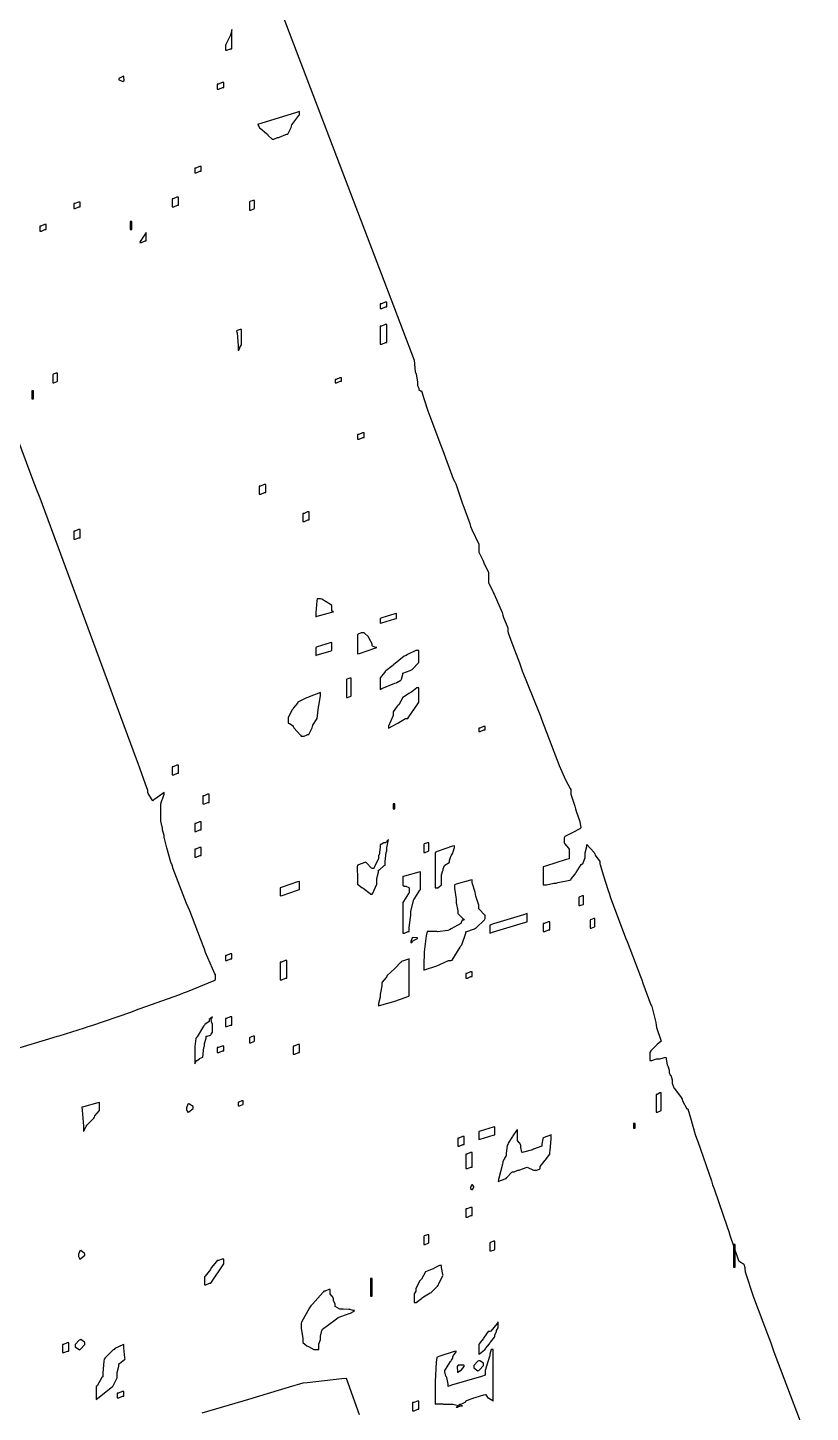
# Model space of a CAD drawing. Extents: x 44 to 313, y 66 to 291.
# Drawn here: x 168.89 to 186, y 223.56 to 253.82 of the extents above; entities that cross this region are included whole.
import ezdxf

# ---------------------------------------------------------------- set-up
doc = ezdxf.new("R2010")
doc.units = 0
doc.header["$MEASUREMENT"] = 0

msp = doc.modelspace()

# ---------------------------------------------------------------- linework, layer by layer
at = {"color": 40}
for points in [[(171.715, 261.304), (176.828, 247.897), (177.341, 246.556), (177.341, 246.556), (177.367, 246.301), (177.377, 246.275), (177.385, 246.248), (177.411, 246.083), (177.411, 246.027), (177.411, 246), (177.447, 245.943), (177.447, 245.922), (177.447, 245.914), (177.483, 245.886), (177.483, 245.886), (177.501, 245.886), (177.556, 245.719), (177.642, 245.447), (177.66, 245.393), (177.686, 245.331), (177.914, 244.713), (177.94, 244.651), (177.967, 244.581), (178.195, 243.964), (178.223, 243.91), (178.249, 243.85), (178.39, 243.435), (178.399, 243.417), (178.408, 243.4), (178.558, 242.985), (178.576, 242.923), (178.602, 242.853), (178.752, 242.535), (178.752, 242.429), (178.752, 242.358), (178.84, 242.182), (178.858, 242.146), (178.875, 242.102), (178.965, 241.924), (178.965, 241.865), (178.965, 241.821), (178.965, 241.722), (178.965, 241.689), (178.973, 241.671), (179.061, 241.504), (179.071, 241.476), (179.087, 241.442), (179.263, 241.037), (179.281, 240.983), (179.298, 240.931), (179.388, 240.706), (179.388, 240.63), (179.396, 240.596), (179.502, 240.322), (179.643, 239.941), (179.67, 239.853), (179.704, 239.765), (180.057, 238.883), (180.093, 238.795), (180.128, 238.706), (180.454, 237.852), (180.482, 237.772), (180.508, 237.694), (180.648, 237.381), (180.753, 237.191), (180.763, 237.173), (180.763, 237.068), (180.851, 236.804), (180.869, 236.75), (180.885, 236.697), (180.961, 236.472), (180.983, 236.335), (180.975, 236.325), (180.965, 236.309), (180.811, 236.234), (180.639, 236.142), (180.622, 236.115), (180.622, 236.088), (180.622, 236.029), (180.622, 236.008), (180.63, 235.992), (180.719, 235.886), (180.728, 235.868), (180.728, 235.815), (180.728, 235.695), (180.728, 235.656), (180.666, 235.639), (180.216, 235.497), (180.163, 235.479), (180.163, 235.383), (180.163, 235.163), (180.163, 235.09), (180.233, 235.09), (180.392, 235.126), (180.446, 235.126), (180.48, 235.136), (180.745, 235.188), (180.763, 235.197), (180.771, 235.215), (180.859, 235.321), (180.869, 235.339), (180.885, 235.356), (180.993, 235.533), (181.011, 235.549), (181.027, 235.549), (181.081, 235.682), (181.081, 235.726), (181.081, 235.788), (181.115, 235.927), (181.115, 235.972), (181.115, 235.972), (181.274, 235.797), (181.292, 235.762), (181.3, 235.736), (181.398, 235.596), (181.398, 235.549), (181.406, 235.533), (181.477, 235.308), (181.583, 234.96), (181.61, 234.88), (181.636, 234.801), (181.936, 234.007), (181.963, 233.928), (181.997, 233.849), (182.288, 233.081), (182.316, 233.01), (182.342, 232.94), (182.517, 232.463), (182.527, 232.445), (182.535, 232.428), (182.623, 232.076), (182.633, 232.022), (182.641, 231.969), (182.739, 231.669), (182.739, 231.669), (182.739, 231.669), (182.655, 231.599), (182.518, 231.458), (182.492, 231.422), (182.492, 231.396), (182.492, 231.337), (182.492, 231.316), (182.492, 231.299), (182.492, 231.26), (182.492, 231.246), (182.536, 231.246), (182.636, 231.282), (182.669, 231.282), (182.713, 231.282), (182.845, 231.316), (182.845, 231.316), (182.845, 231.316), (182.87, 231.15), (182.879, 231.14), (182.888, 231.132), (182.915, 231.032), (182.915, 230.999), (182.915, 230.983), (182.941, 230.929), (182.951, 230.929), (182.951, 230.929), (182.985, 230.823), (182.985, 230.787), (182.985, 230.753), (183.021, 230.646), (183.021, 230.646), (183.03, 230.638), (183.18, 230.436), (183.198, 230.4), (183.206, 230.365), (183.304, 230.188), (183.304, 230.188), (183.323, 230.188), (183.382, 229.99), (183.487, 229.632), (183.515, 229.552), (183.541, 229.474), (183.84, 228.618), (183.867, 228.53), (183.902, 228.442), (184.193, 227.586), (184.22, 227.506), (184.246, 227.427), (184.423, 226.898), (184.433, 226.872), (184.441, 226.864), (184.529, 226.81), (184.539, 226.8), (184.547, 226.792), (184.573, 226.72), (184.573, 226.696), (184.581, 226.625), (184.762, 226.07), (185.067, 225.267), (185.138, 225.072), (185.208, 224.879), (186.002, 222.787)], [(168.239, 231.388), (169.281, 231.696), (169.546, 231.775), (169.58, 231.785), (170.135, 231.961), (170.215, 231.987), (170.294, 232.013), (171.149, 232.306), (171.238, 232.34), (171.326, 232.376), (172.216, 232.693), (172.296, 232.727), (172.384, 232.755), (172.966, 232.993), (173.002, 233.01), (173.002, 233.037), (173.002, 233.096), (173.002, 233.116), (172.984, 233.143), (172.781, 233.609), (172.755, 233.679), (172.727, 233.751), (172.437, 234.519), (172.402, 234.597), (172.367, 234.677), (172.075, 235.436), (172.049, 235.515), (172.022, 235.585), (171.934, 235.894), (171.881, 236.098), (171.873, 236.115), (171.873, 236.168), (171.839, 236.287), (171.839, 236.325), (171.839, 236.325), (171.811, 236.451), (171.803, 236.467), (171.803, 236.511), (171.803, 236.611), (171.803, 236.644), (171.803, 236.688), (171.803, 236.787), (171.803, 236.82), (171.803, 236.856), (171.829, 236.952), (171.839, 236.96), (171.847, 236.978), (171.873, 237.072), (171.873, 237.103), (171.845, 237.085), (171.652, 236.944), (171.626, 236.926), (171.617, 236.944), (171.529, 237.085), (171.52, 237.103), (171.52, 237.149), (171.467, 237.287), (171.344, 237.64), (171.31, 237.736), (171.274, 237.834), (170.805, 239.095), (170.744, 239.254), (170.691, 239.413), (170.039, 241.168), (169.969, 241.37), (169.897, 241.565), (169.165, 243.541), (169.087, 243.733), (169.015, 243.928), (168.31, 245.816)], [(176.15, 223.503), (175.86, 224.296), (175.762, 224.288), (175.004, 224.2), (174.908, 224.19), (174.611, 224.102), (173.722, 223.839), (172.703, 223.538)]]:
    msp.add_lwpolyline(points, dxfattribs=at)
for points in [[(173.354, 253.788), (173.354, 253.788), (173.328, 253.657), (173.32, 253.647), (173.31, 253.631), (173.222, 253.453), (173.214, 253.435), (173.214, 253.409), (173.214, 253.351), (173.214, 253.33), (173.248, 253.33), (173.327, 253.365), (173.354, 253.365), (173.354, 253.471), (173.354, 253.709), (173.354, 253.788)], [(170.991, 252.765), (170.973, 252.757), (170.885, 252.712), (170.885, 252.695), (170.885, 252.687), (170.982, 252.651), (170.991, 252.659), (171.001, 252.665), (170.992, 252.765), (170.991, 252.765)], [(173.038, 252.483), (173.072, 252.483), (173.15, 252.519), (173.178, 252.519), (173.178, 252.546), (173.178, 252.605), (173.178, 252.625), (173.142, 252.625), (173.064, 252.589), (173.038, 252.589), (173.038, 252.563), (173.038, 252.504), (173.038, 252.483)], [(173.955, 251.637), (173.972, 251.628), (174.114, 251.513), (174.132, 251.495), (174.14, 251.478), (174.236, 251.39), (174.236, 251.39), (174.271, 251.39), (174.351, 251.424), (174.378, 251.424), (174.395, 251.434), (174.537, 251.486), (174.555, 251.495), (174.581, 251.495), (174.651, 251.645), (174.661, 251.671), (174.669, 251.699), (174.819, 251.901), (174.837, 251.919), (174.837, 251.937), (174.837, 251.977), (174.837, 251.99), (174.749, 251.963), (174.008, 251.734), (173.919, 251.707), (173.928, 251.699), (173.955, 251.653), (173.955, 251.637)], [(172.544, 250.649), (172.579, 250.649), (172.657, 250.685), (172.685, 250.685), (172.685, 250.711), (172.685, 250.77), (172.685, 250.789), (172.649, 250.789), (172.57, 250.755), (172.544, 250.755), (172.544, 250.729), (172.544, 250.669), (172.544, 250.649)], [(172.049, 249.907), (172.084, 249.907), (172.164, 249.943), (172.192, 249.943), (172.192, 249.987), (172.192, 250.086), (172.192, 250.119), (172.156, 250.119), (172.075, 250.083), (172.049, 250.083), (172.049, 250.039), (172.049, 249.94), (172.049, 249.907)], [(173.743, 249.837), (173.769, 249.837), (173.839, 249.864), (173.849, 249.873), (173.849, 249.917), (173.849, 250.016), (173.849, 250.049), (173.822, 250.049), (173.751, 250.023), (173.743, 250.013), (173.743, 249.969), (173.743, 249.87), (173.743, 249.837)], [(169.898, 249.873), (169.933, 249.873), (170.011, 249.907), (170.039, 249.907), (170.039, 249.935), (170.039, 249.994), (170.039, 250.013), (170.003, 250.013), (169.925, 249.979), (169.898, 249.979), (169.898, 249.953), (169.898, 249.893), (169.898, 249.873)], [(169.157, 249.378), (169.192, 249.378), (169.27, 249.414), (169.297, 249.414), (169.297, 249.441), (169.297, 249.501), (169.297, 249.52), (169.262, 249.52), (169.183, 249.484), (169.157, 249.484), (169.157, 249.458), (169.157, 249.399), (169.157, 249.378)], [(171.133, 249.414), (171.133, 249.414), (171.167, 249.414), (171.167, 249.414), (171.167, 249.458), (171.167, 249.557), (171.167, 249.59), (171.167, 249.59), (171.133, 249.59), (171.133, 249.59), (171.133, 249.546), (171.133, 249.447), (171.133, 249.414)], [(171.344, 249.131), (171.378, 249.131), (171.458, 249.167), (171.486, 249.167), (171.486, 249.211), (171.486, 249.311), (171.486, 249.344), (171.468, 249.327), (171.352, 249.149), (171.344, 249.131)], [(176.601, 247.686), (176.635, 247.686), (176.714, 247.72), (176.742, 247.72), (176.742, 247.748), (176.742, 247.807), (176.742, 247.826), (176.706, 247.826), (176.627, 247.79), (176.601, 247.79), (176.601, 247.764), (176.601, 247.706), (176.601, 247.686)], [(176.601, 246.908), (176.635, 246.908), (176.714, 246.944), (176.742, 246.944), (176.742, 247.042), (176.742, 247.261), (176.742, 247.333), (176.706, 247.333), (176.627, 247.297), (176.601, 247.297), (176.601, 247.201), (176.601, 246.981), (176.601, 246.908)], [(173.496, 246.768), (173.505, 246.778), (173.531, 246.823), (173.531, 246.838), (173.539, 246.848), (173.567, 246.893), (173.567, 246.908), (173.567, 246.989), (173.567, 247.168), (173.567, 247.227), (173.539, 247.227), (173.469, 247.201), (173.46, 247.191), (173.469, 247.157), (173.496, 246.866), (173.496, 246.768)], [(169.44, 246.063), (169.466, 246.063), (169.536, 246.09), (169.546, 246.098), (169.546, 246.143), (169.546, 246.242), (169.546, 246.275), (169.518, 246.275), (169.448, 246.248), (169.44, 246.239), (169.44, 246.195), (169.44, 246.096), (169.44, 246.063)], [(175.613, 246.063), (175.647, 246.063), (175.726, 246.098), (175.754, 246.098), (175.754, 246.116), (175.754, 246.156), (175.754, 246.169), (175.718, 246.169), (175.639, 246.133), (175.613, 246.133), (175.613, 246.116), (175.613, 246.076), (175.613, 246.063)], [(168.981, 245.71), (168.981, 245.71), (169.017, 245.71), (169.017, 245.71), (169.017, 245.754), (169.017, 245.853), (169.017, 245.886), (169.017, 245.886), (168.981, 245.886), (168.981, 245.886), (168.981, 245.842), (168.981, 245.743), (168.981, 245.71)], [(176.106, 244.828), (176.141, 244.828), (176.221, 244.864), (176.248, 244.864), (176.248, 244.89), (176.248, 244.949), (176.248, 244.968), (176.213, 244.968), (176.132, 244.934), (176.106, 244.934), (176.106, 244.908), (176.106, 244.849), (176.106, 244.828)], [(173.955, 243.629), (173.99, 243.629), (174.068, 243.663), (174.096, 243.663), (174.096, 243.707), (174.096, 243.806), (174.096, 243.84), (174.06, 243.84), (173.982, 243.805), (173.955, 243.805), (173.955, 243.761), (173.955, 243.662), (173.955, 243.629)], [(174.908, 243.028), (174.942, 243.028), (175.02, 243.064), (175.048, 243.064), (175.048, 243.108), (175.048, 243.207), (175.048, 243.24), (175.012, 243.24), (174.934, 243.204), (174.908, 243.204), (174.908, 243.16), (174.908, 243.061), (174.908, 243.028)], [(169.898, 242.641), (169.933, 242.641), (170.011, 242.675), (170.039, 242.675), (170.039, 242.719), (170.039, 242.819), (170.039, 242.852), (170.003, 242.852), (169.925, 242.817), (169.898, 242.817), (169.898, 242.773), (169.898, 242.674), (169.898, 242.641)], [(175.19, 240.947), (175.224, 240.957), (175.542, 241.045), (175.577, 241.053), (175.568, 241.053), (175.543, 241.08), (175.543, 241.088), (175.543, 241.115), (175.543, 241.175), (175.543, 241.194), (175.515, 241.212), (175.321, 241.328), (175.295, 241.336), (175.295, 241.336), (175.26, 241.336), (175.26, 241.336), (175.26, 241.336), (175.224, 241.336), (175.224, 241.336), (175.215, 241.292), (175.19, 241.034), (175.19, 240.947)], [(176.601, 240.807), (176.635, 240.816), (176.918, 240.903), (176.954, 240.911), (176.954, 240.939), (176.954, 240.998), (176.954, 241.017), (176.918, 241.009), (176.635, 240.921), (176.601, 240.911), (176.601, 240.885), (176.601, 240.827), (176.601, 240.807)], [(175.19, 240.101), (175.224, 240.111), (175.507, 240.198), (175.543, 240.206), (175.543, 240.25), (175.543, 240.349), (175.543, 240.382), (175.507, 240.374), (175.224, 240.287), (175.19, 240.278), (175.19, 240.234), (175.19, 240.134), (175.19, 240.101)], [(176.106, 240.135), (176.15, 240.145), (176.485, 240.26), (176.529, 240.278), (176.503, 240.278), (176.433, 240.304), (176.425, 240.312), (176.425, 240.356), (176.361, 240.472), (176.353, 240.488), (176.343, 240.506), (176.248, 240.594), (176.248, 240.594), (176.248, 240.594), (176.213, 240.594), (176.213, 240.594), (176.185, 240.594), (176.115, 240.568), (176.106, 240.558), (176.106, 240.454), (176.106, 240.216), (176.106, 240.135)], [(177.447, 240.206), (177.376, 240.206), (177.199, 240.119), (177.165, 240.101), (177.121, 240.083), (176.891, 239.898), (176.882, 239.889), (176.873, 239.881), (176.724, 239.766), (176.706, 239.748), (176.696, 239.731), (176.601, 239.612), (176.601, 239.572), (176.601, 239.52), (176.601, 239.4), (176.601, 239.36), (176.635, 239.378), (176.918, 239.492), (176.954, 239.5), (176.962, 239.51), (177.049, 239.564), (177.058, 239.572), (177.067, 239.582), (177.094, 239.681), (177.094, 239.713), (177.094, 239.713), (177.253, 239.775), (177.271, 239.783), (177.297, 239.793), (177.447, 239.945), (177.447, 239.995), (177.447, 240.049), (177.447, 240.167), (177.447, 240.206)], [(175.86, 239.183), (175.886, 239.183), (175.956, 239.211), (175.966, 239.219), (175.966, 239.317), (175.966, 239.535), (175.966, 239.606), (175.938, 239.606), (175.868, 239.582), (175.86, 239.572), (175.86, 239.475), (175.86, 239.256), (175.86, 239.183)], [(174.695, 238.548), (174.712, 238.522), (174.854, 238.355), (174.872, 238.337), (174.872, 238.337), (174.908, 238.337), (174.908, 238.337), (174.934, 238.337), (175.004, 238.363), (175.014, 238.372), (175.04, 238.372), (175.109, 238.522), (175.118, 238.548), (175.127, 238.575), (175.224, 238.724), (175.224, 238.724), (175.224, 238.724), (175.25, 238.972), (175.26, 239.007), (175.268, 239.043), (175.295, 239.229), (175.295, 239.29), (175.295, 239.29), (175.048, 239.193), (175.014, 239.183), (174.986, 239.175), (174.81, 239.087), (174.801, 239.077), (174.792, 239.061), (174.704, 238.955), (174.695, 238.937), (174.677, 238.911), (174.589, 238.745), (174.589, 238.69), (174.589, 238.672), (174.589, 238.632), (174.589, 238.618), (174.615, 238.61), (174.695, 238.565), (174.695, 238.548)], [(177.447, 239.396), (177.403, 239.396), (177.287, 239.308), (177.271, 239.29), (177.243, 239.273), (177.094, 239.183), (177.094, 239.183), (177.094, 239.183), (177.005, 239.025), (176.988, 239.007), (176.97, 238.99), (176.882, 238.87), (176.882, 238.831), (176.882, 238.792), (176.83, 238.672), (176.778, 238.554), (176.778, 238.514), (176.778, 238.514), (176.97, 238.61), (176.988, 238.618), (177.005, 238.636), (177.151, 238.724), (177.201, 238.724), (177.227, 238.76), (177.42, 239.043), (177.447, 239.077), (177.447, 239.157), (177.447, 239.336), (177.447, 239.396)], [(178.752, 238.442), (178.787, 238.442), (178.866, 238.478), (178.894, 238.478), (178.894, 238.496), (178.894, 238.536), (178.894, 238.548), (178.858, 238.548), (178.778, 238.514), (178.752, 238.514), (178.752, 238.496), (178.752, 238.442), (178.752, 238.442)], [(172.049, 237.49), (172.084, 237.49), (172.164, 237.526), (172.192, 237.526), (172.192, 237.57), (172.192, 237.669), (172.192, 237.702), (172.156, 237.702), (172.075, 237.666), (172.049, 237.666), (172.049, 237.622), (172.049, 237.523), (172.049, 237.49)], [(172.721, 236.854), (172.755, 236.854), (172.834, 236.89), (172.861, 236.89), (172.861, 236.934), (172.861, 237.034), (172.861, 237.067), (172.825, 237.067), (172.747, 237.031), (172.721, 237.031), (172.721, 236.987), (172.721, 236.887), (172.721, 236.854)], [(176.882, 236.75), (176.882, 236.75), (176.918, 236.75), (176.918, 236.75), (176.918, 236.776), (176.918, 236.835), (176.918, 236.854), (176.918, 236.854), (176.882, 236.854), (176.882, 236.854), (176.882, 236.828), (176.882, 236.77), (176.882, 236.75)], [(172.544, 236.255), (172.579, 236.255), (172.657, 236.291), (172.685, 236.291), (172.685, 236.335), (172.685, 236.434), (172.685, 236.467), (172.649, 236.467), (172.57, 236.431), (172.544, 236.431), (172.544, 236.387), (172.544, 236.288), (172.544, 236.255)], [(172.544, 235.692), (172.579, 235.692), (172.657, 235.726), (172.685, 235.726), (172.685, 235.77), (172.685, 235.869), (172.685, 235.902), (172.649, 235.902), (172.57, 235.868), (172.544, 235.868), (172.544, 235.824), (172.544, 235.724), (172.544, 235.692)], [(176.106, 235.126), (176.106, 235.1), (176.195, 235.03), (176.213, 235.02), (176.229, 235.012), (176.379, 234.898), (176.389, 234.88), (176.389, 234.88), (176.425, 234.88), (176.425, 234.88), (176.441, 234.907), (176.529, 235.099), (176.529, 235.162), (176.529, 235.224), (176.565, 235.363), (176.565, 235.409), (176.582, 235.418), (176.688, 235.507), (176.706, 235.515), (176.706, 235.595), (176.732, 235.797), (176.742, 235.832), (176.742, 235.894), (176.778, 236.079), (176.778, 236.079), (176.742, 236.044), (176.742, 236.036), (176.714, 236.008), (176.706, 236.008), (176.68, 236.008), (176.62, 235.972), (176.601, 235.972), (176.601, 235.912), (176.573, 235.744), (176.565, 235.726), (176.565, 235.656), (176.468, 235.471), (176.459, 235.443), (176.459, 235.443), (176.425, 235.443), (176.425, 235.443), (176.407, 235.453), (176.299, 235.569), (176.283, 235.585), (176.265, 235.577), (176.123, 235.525), (176.106, 235.515), (176.097, 235.481), (176.106, 235.216), (176.106, 235.126)], [(177.553, 235.796), (177.58, 235.796), (177.65, 235.824), (177.66, 235.832), (177.66, 235.876), (177.66, 235.975), (177.66, 236.008), (177.632, 236.008), (177.562, 235.982), (177.553, 235.972), (177.553, 235.928), (177.553, 235.829), (177.553, 235.796)], [(177.8, 235.02), (177.8, 235.02), (177.836, 235.02), (177.836, 235.02), (177.862, 235.02), (177.931, 235.082), (177.94, 235.09), (177.94, 235.135), (177.94, 235.234), (177.94, 235.267), (177.94, 235.303), (177.967, 235.4), (177.976, 235.409), (177.976, 235.436), (178.002, 235.507), (178.012, 235.515), (178.012, 235.515), (178.107, 235.577), (178.117, 235.585), (178.117, 235.621), (178.143, 235.709), (178.153, 235.726), (178.161, 235.736), (178.189, 235.781), (178.189, 235.796), (178.197, 235.806), (178.223, 235.905), (178.223, 235.938), (178.179, 235.93), (177.844, 235.814), (177.8, 235.796), (177.8, 235.603), (177.8, 235.166), (177.8, 235.02)], [(177.235, 234.914), (177.217, 234.898), (177.111, 234.721), (177.094, 234.703), (177.094, 234.537), (177.094, 234.159), (177.094, 234.032), (177.129, 234.032), (177.207, 234.068), (177.235, 234.068), (177.235, 234.156), (177.261, 234.369), (177.271, 234.421), (177.271, 234.509), (177.332, 234.765), (177.341, 234.774), (177.358, 234.792), (177.465, 234.968), (177.483, 234.986), (177.483, 235.084), (177.483, 235.301), (177.483, 235.373), (177.447, 235.365), (177.129, 235.277), (177.094, 235.267), (177.094, 235.223), (177.094, 235.124), (177.094, 235.09), (177.094, 235.082), (177.121, 235.056), (177.13, 235.056), (177.157, 235.056), (177.225, 235.03), (177.235, 235.02), (177.235, 234.994), (177.235, 234.935), (177.235, 234.914)], [(177.553, 233.222), (177.57, 233.232), (177.835, 233.318), (177.87, 233.327), (177.905, 233.345), (178.091, 233.433), (178.153, 233.433), (178.169, 233.443), (178.347, 233.725), (178.365, 233.751), (178.381, 233.777), (178.47, 234.032), (178.47, 234.032), (178.47, 234.06), (178.664, 234.122), (178.682, 234.138), (178.699, 234.148), (178.876, 234.325), (178.894, 234.351), (178.894, 234.369), (178.894, 234.408), (178.894, 234.421), (178.876, 234.43), (178.769, 234.545), (178.752, 234.561), (178.752, 234.641), (178.69, 234.836), (178.682, 234.88), (178.672, 234.924), (178.612, 235.129), (178.612, 235.197), (178.576, 235.188), (178.258, 235.1), (178.223, 235.09), (178.223, 235.012), (178.249, 234.818), (178.259, 234.774), (178.259, 234.695), (178.293, 234.517), (178.293, 234.457), (178.311, 234.448), (178.417, 234.333), (178.435, 234.315), (178.435, 234.315), (178.399, 234.315), (178.399, 234.315), (178.39, 234.315), (178.365, 234.244), (178.365, 234.244), (178.365, 234.244), (178.151, 234.122), (178.117, 234.104), (178.081, 234.086), (177.852, 234.06), (177.836, 234.068), (177.8, 234.068), (177.72, 234.068), (177.694, 234.068), (177.694, 234.068), (177.66, 234.068), (177.66, 234.068), (177.66, 234.068), (177.624, 234.068), (177.624, 234.068), (177.606, 233.972), (177.562, 233.619), (177.553, 233.321), (177.553, 233.222)], [(174.413, 234.844), (174.457, 234.854), (174.793, 234.968), (174.837, 234.986), (174.837, 235.03), (174.837, 235.129), (174.837, 235.162), (174.793, 235.154), (174.457, 235.038), (174.413, 235.02), (174.413, 234.976), (174.413, 234.877), (174.413, 234.844)], [(180.939, 234.633), (180.965, 234.633), (181.036, 234.659), (181.045, 234.667), (181.045, 234.712), (181.045, 234.811), (181.045, 234.844), (181.018, 234.844), (180.947, 234.819), (180.939, 234.81), (180.939, 234.765), (180.939, 234.666), (180.939, 234.633)], [(178.999, 234.032), (179.077, 234.06), (179.731, 234.254), (179.81, 234.28), (179.81, 234.325), (179.81, 234.424), (179.81, 234.457), (179.731, 234.43), (179.077, 234.236), (178.999, 234.208), (178.999, 234.164), (178.999, 234.065), (178.999, 234.032)], [(180.163, 234.068), (180.198, 234.068), (180.278, 234.104), (180.305, 234.104), (180.305, 234.148), (180.305, 234.247), (180.305, 234.28), (180.269, 234.28), (180.189, 234.244), (180.163, 234.244), (180.163, 234.2), (180.163, 234.101), (180.163, 234.068)], [(181.187, 234.138), (181.213, 234.138), (181.282, 234.166), (181.292, 234.174), (181.292, 234.218), (181.292, 234.317), (181.292, 234.351), (181.266, 234.351), (181.195, 234.325), (181.187, 234.315), (181.187, 234.271), (181.187, 234.171), (181.187, 234.138)], [(177.307, 233.928), (177.297, 233.928), (177.271, 233.849), (177.271, 233.821), (177.271, 233.821), (177.303, 233.846), (177.307, 233.856), (177.315, 233.866), (177.411, 233.912), (177.411, 233.928), (177.411, 233.928), (177.323, 233.937), (177.307, 233.928)], [(173.214, 233.433), (173.248, 233.433), (173.327, 233.469), (173.354, 233.469), (173.354, 233.496), (173.354, 233.555), (173.354, 233.575), (173.319, 233.575), (173.24, 233.539), (173.214, 233.539), (173.214, 233.513), (173.214, 233.454), (173.214, 233.433)], [(174.413, 233.01), (174.447, 233.01), (174.527, 233.046), (174.555, 233.046), (174.555, 233.143), (174.555, 233.361), (174.555, 233.433), (174.519, 233.433), (174.439, 233.398), (174.413, 233.398), (174.413, 233.302), (174.413, 233.083), (174.413, 233.01)], [(177.235, 233.469), (177.217, 233.46), (177.067, 233.408), (177.058, 233.398), (177.041, 233.39), (176.926, 233.266), (176.918, 233.256), (176.909, 233.248), (176.75, 233.107), (176.742, 233.08), (176.732, 233.063), (176.644, 232.958), (176.635, 232.94), (176.635, 232.879), (176.609, 232.729), (176.601, 232.693), (176.601, 232.631), (176.565, 232.491), (176.565, 232.445), (176.635, 232.463), (176.9, 232.538), (177.165, 232.631), (177.235, 232.657), (177.235, 232.861), (177.235, 233.317), (177.235, 233.469)], [(178.47, 233.046), (178.504, 233.046), (178.584, 233.08), (178.612, 233.08), (178.612, 233.107), (178.612, 233.167), (178.612, 233.186), (178.576, 233.186), (178.496, 233.15), (178.47, 233.15), (178.47, 233.124), (178.47, 233.066), (178.47, 233.046)], [(172.931, 232.198), (172.931, 232.198), (172.861, 232.146), (172.861, 232.128), (172.861, 232.102), (172.763, 232.031), (172.755, 232.022), (172.737, 231.995), (172.595, 231.767), (172.579, 231.739), (172.569, 231.731), (172.544, 231.553), (172.544, 231.492), (172.544, 231.414), (172.544, 231.236), (172.544, 231.176), (172.552, 231.185), (172.579, 231.231), (172.579, 231.246), (172.595, 231.246), (172.649, 231.282), (172.649, 231.282), (172.649, 231.291), (172.721, 231.316), (172.721, 231.316), (172.721, 231.316), (172.745, 231.528), (172.755, 231.563), (172.755, 231.617), (172.791, 231.737), (172.791, 231.775), (172.817, 231.775), (172.887, 231.803), (172.897, 231.811), (172.905, 231.821), (172.931, 231.866), (172.931, 231.881), (172.931, 231.925), (172.931, 232.024), (172.931, 232.058), (172.918, 232.064), (172.904, 232.142), (172.931, 232.198), (172.931, 232.198)], [(173.214, 231.987), (173.248, 231.987), (173.327, 232.022), (173.354, 232.022), (173.354, 232.066), (173.354, 232.165), (173.354, 232.198), (173.319, 232.198), (173.24, 232.164), (173.214, 232.164), (173.214, 232.12), (173.214, 232.02), (173.214, 231.987)], [(173.038, 231.422), (173.072, 231.422), (173.15, 231.458), (173.178, 231.458), (173.178, 231.484), (173.178, 231.544), (173.178, 231.563), (173.142, 231.563), (173.064, 231.528), (173.038, 231.528), (173.038, 231.502), (173.038, 231.443), (173.038, 231.422)], [(173.743, 231.635), (173.769, 231.635), (173.839, 231.661), (173.849, 231.669), (173.849, 231.696), (173.849, 231.756), (173.849, 231.775), (173.822, 231.775), (173.751, 231.749), (173.743, 231.739), (173.743, 231.713), (173.743, 231.655), (173.743, 231.635)], [(174.695, 231.386), (174.73, 231.386), (174.81, 231.422), (174.837, 231.422), (174.837, 231.466), (174.837, 231.565), (174.837, 231.599), (174.801, 231.599), (174.721, 231.563), (174.695, 231.563), (174.695, 231.519), (174.695, 231.419), (174.695, 231.386)], [(173.496, 230.258), (173.523, 230.258), (173.593, 230.285), (173.603, 230.294), (173.603, 230.312), (173.603, 230.352), (173.603, 230.364), (173.575, 230.364), (173.505, 230.338), (173.496, 230.328), (173.496, 230.328), (173.496, 230.258), (173.496, 230.258)], [(182.633, 230.117), (182.659, 230.117), (182.729, 230.143), (182.739, 230.152), (182.739, 230.25), (182.739, 230.469), (182.739, 230.54), (182.711, 230.54), (182.652, 230.504), (182.633, 230.504), (182.633, 230.408), (182.633, 230.19), (182.633, 230.117)], [(170.109, 229.694), (170.118, 229.704), (170.145, 229.749), (170.145, 229.765), (170.153, 229.774), (170.179, 229.82), (170.179, 229.835), (170.197, 229.844), (170.338, 229.985), (170.356, 230.011), (170.364, 230.039), (170.462, 230.152), (170.462, 230.152), (170.462, 230.196), (170.462, 230.295), (170.462, 230.328), (170.426, 230.32), (170.109, 230.233), (170.075, 230.223), (170.083, 230.161), (170.109, 229.811), (170.109, 229.694)], [(172.402, 230.294), (172.393, 230.294), (172.368, 230.215), (172.368, 230.188), (172.368, 230.171), (172.393, 230.117), (172.402, 230.117), (172.419, 230.127), (172.508, 230.2), (172.508, 230.223), (172.508, 230.241), (172.417, 230.302), (172.402, 230.294)], [(178.752, 229.518), (178.787, 229.527), (179.069, 229.614), (179.105, 229.622), (179.105, 229.666), (179.105, 229.766), (179.105, 229.799), (179.069, 229.791), (178.787, 229.704), (178.752, 229.694), (178.752, 229.65), (178.752, 229.551), (178.752, 229.518)], [(182.14, 229.765), (182.14, 229.765), (182.174, 229.765), (182.174, 229.765), (182.174, 229.792), (182.174, 229.851), (182.174, 229.871), (182.174, 229.871), (182.14, 229.871), (182.14, 229.871), (182.14, 229.844), (182.14, 229.785), (182.14, 229.765)], [(178.293, 229.376), (178.328, 229.376), (178.408, 229.412), (178.435, 229.412), (178.435, 229.456), (178.435, 229.555), (178.435, 229.588), (178.399, 229.588), (178.32, 229.552), (178.293, 229.552), (178.293, 229.508), (178.293, 229.409), (178.293, 229.376)], [(179.6, 229.729), (179.582, 229.72), (179.502, 229.598), (179.494, 229.588), (179.494, 229.588), (179.396, 229.439), (179.388, 229.412), (179.378, 229.386), (179.352, 229.22), (179.352, 229.165), (179.342, 229.157), (179.317, 229.11), (179.317, 229.093), (179.307, 229.093), (179.281, 229.041), (179.281, 229.023), (179.272, 228.979), (179.184, 228.644), (179.175, 228.6), (179.193, 228.61), (179.334, 228.662), (179.352, 228.67), (179.37, 228.688), (179.476, 228.804), (179.494, 228.812), (179.528, 228.812), (179.607, 228.847), (179.634, 228.847), (179.651, 228.856), (179.792, 228.909), (179.81, 228.917), (179.827, 228.909), (179.935, 228.856), (179.953, 228.847), (179.953, 228.847), (179.987, 228.847), (179.987, 228.847), (180.013, 228.847), (180.084, 228.874), (180.093, 228.883), (180.093, 228.927), (180.181, 229.042), (180.199, 229.059), (180.216, 229.077), (180.305, 229.197), (180.305, 229.235), (180.314, 229.279), (180.34, 229.537), (180.34, 229.622), (180.322, 229.614), (180.18, 229.562), (180.163, 229.552), (180.154, 229.536), (180.129, 229.416), (180.129, 229.376), (180.111, 229.368), (179.969, 229.315), (179.953, 229.306), (179.925, 229.297), (179.731, 229.245), (179.704, 229.235), (179.695, 229.245), (179.67, 229.344), (179.67, 229.376), (179.67, 229.394), (179.643, 229.446), (179.634, 229.446), (179.634, 229.446), (179.6, 229.5), (179.6, 229.518), (179.6, 229.536), (179.6, 229.576), (179.6, 229.588), (179.6, 229.624), (179.6, 229.702), (179.6, 229.729)], [(178.47, 228.883), (178.504, 228.883), (178.584, 228.917), (178.612, 228.917), (178.612, 228.997), (178.612, 229.176), (178.612, 229.235), (178.576, 229.235), (178.496, 229.199), (178.47, 229.199), (178.47, 229.121), (178.47, 228.943), (178.47, 228.883)], [(178.612, 228.53), (178.602, 228.53), (178.576, 228.477), (178.576, 228.46), (178.576, 228.451), (178.602, 228.424), (178.612, 228.424), (178.62, 228.424), (178.646, 228.477), (178.646, 228.494), (178.646, 228.494), (178.62, 228.53), (178.612, 228.53)], [(178.47, 227.824), (178.504, 227.824), (178.584, 227.858), (178.612, 227.858), (178.612, 227.903), (178.612, 228.002), (178.612, 228.035), (178.576, 228.035), (178.496, 228.001), (178.47, 228.001), (178.47, 227.957), (178.47, 227.857), (178.47, 227.824)], [(177.553, 227.225), (177.58, 227.225), (177.65, 227.251), (177.66, 227.259), (177.66, 227.303), (177.66, 227.402), (177.66, 227.435), (177.632, 227.435), (177.562, 227.411), (177.553, 227.401), (177.553, 227.357), (177.553, 227.258), (177.553, 227.225)], [(170.039, 227.083), (170.029, 227.083), (170.003, 227.004), (170.003, 226.977), (170.003, 226.96), (170.029, 226.906), (170.039, 226.906), (170.055, 226.916), (170.145, 226.989), (170.145, 227.013), (170.135, 227.031), (170.053, 227.09), (170.039, 227.083)], [(178.999, 227.083), (179.025, 227.083), (179.095, 227.11), (179.105, 227.119), (179.105, 227.163), (179.105, 227.262), (179.105, 227.295), (179.077, 227.295), (179.007, 227.269), (178.999, 227.259), (178.999, 227.215), (178.999, 227.116), (178.999, 227.083)], [(184.326, 226.73), (184.326, 226.73), (184.362, 226.73), (184.362, 226.73), (184.362, 226.854), (184.362, 227.132), (184.362, 227.225), (184.362, 227.225), (184.326, 227.225), (184.326, 227.225), (184.326, 227.102), (184.326, 226.824), (184.326, 226.73)], [(173.038, 226.872), (173.02, 226.854), (172.905, 226.713), (172.897, 226.696), (172.887, 226.678), (172.772, 226.529), (172.755, 226.519), (172.755, 226.475), (172.755, 226.376), (172.755, 226.343), (172.789, 226.343), (172.869, 226.377), (172.897, 226.377), (172.923, 226.421), (173.152, 226.756), (173.178, 226.8), (173.178, 226.828), (173.178, 226.887), (173.178, 226.906), (173.142, 226.906), (173.064, 226.872), (173.038, 226.872)], [(177.94, 226.766), (177.896, 226.766), (177.782, 226.705), (177.764, 226.696), (177.738, 226.687), (177.588, 226.624), (177.588, 226.624), (177.588, 226.624), (177.499, 226.465), (177.483, 226.447), (177.465, 226.431), (177.377, 226.259), (177.377, 226.201), (177.377, 226.201), (177.341, 226.149), (177.341, 226.131), (177.341, 226.086), (177.341, 225.987), (177.341, 225.954), (177.385, 225.954), (177.499, 226.044), (177.517, 226.06), (177.544, 226.078), (177.694, 226.167), (177.694, 226.167), (177.71, 226.176), (177.852, 226.316), (177.87, 226.343), (177.879, 226.369), (177.967, 226.537), (177.976, 226.554), (177.967, 226.572), (177.94, 226.718), (177.94, 226.766)], [(176.389, 226.095), (176.389, 226.095), (176.425, 226.095), (176.425, 226.095), (176.425, 226.193), (176.425, 226.412), (176.425, 226.483), (176.425, 226.483), (176.389, 226.483), (176.389, 226.483), (176.389, 226.387), (176.389, 226.168), (176.389, 226.095)], [(174.908, 225.108), (174.908, 225.082), (174.996, 225.012), (175.014, 225.002), (175.03, 224.994), (175.15, 224.932), (175.19, 224.932), (175.19, 224.932), (175.224, 224.932), (175.224, 224.932), (175.224, 224.932), (175.26, 224.932), (175.26, 224.932), (175.26, 224.949), (175.26, 224.99), (175.26, 225.002), (175.26, 225.046), (175.295, 225.145), (175.295, 225.178), (175.295, 225.223), (175.321, 225.346), (175.331, 225.355), (175.339, 225.373), (175.612, 225.575), (175.647, 225.601), (175.682, 225.629), (175.92, 225.717), (175.93, 225.708), (175.938, 225.717), (176.027, 225.77), (176.036, 225.778), (176.009, 225.778), (175.938, 225.805), (175.93, 225.814), (175.912, 225.805), (175.792, 225.814), (175.754, 225.814), (175.718, 225.814), (175.613, 225.867), (175.613, 225.884), (175.613, 225.92), (175.577, 225.998), (175.577, 226.024), (175.577, 226.042), (175.551, 226.095), (175.543, 226.095), (175.543, 226.095), (175.507, 226.149), (175.507, 226.167), (175.507, 226.184), (175.507, 226.224), (175.507, 226.237), (175.479, 226.237), (175.409, 226.211), (175.401, 226.201), (175.401, 226.201), (175.367, 226.201), (175.367, 226.201), (175.349, 226.184), (175.118, 225.92), (175.084, 225.884), (175.056, 225.84), (174.88, 225.523), (174.872, 225.495), (174.872, 225.469), (174.872, 225.41), (174.872, 225.389), (174.88, 225.355), (174.908, 225.17), (174.908, 225.108)], [(178.999, 225.319), (178.963, 225.319), (178.875, 225.196), (178.858, 225.178), (178.849, 225.162), (178.761, 225.054), (178.752, 225.036), (178.752, 224.984), (178.752, 224.865), (178.752, 224.826), (178.769, 224.835), (178.876, 224.923), (178.894, 224.932), (178.902, 224.949), (178.989, 225.056), (178.999, 225.072), (179.007, 225.09), (179.095, 225.196), (179.105, 225.213), (179.105, 225.24), (179.131, 225.311), (179.141, 225.319), (179.141, 225.346), (179.175, 225.406), (179.175, 225.425), (179.175, 225.453), (179.175, 225.512), (179.175, 225.531), (179.157, 225.497), (179.017, 225.329), (178.999, 225.319)], [(169.65, 224.86), (169.685, 224.86), (169.765, 224.896), (169.792, 224.896), (169.792, 224.94), (169.792, 225.039), (169.792, 225.072), (169.756, 225.072), (169.677, 225.036), (169.65, 225.036), (169.65, 224.992), (169.65, 224.893), (169.65, 224.86)], [(170.039, 225.142), (170.021, 225.134), (169.933, 225.035), (169.933, 225.002), (169.933, 224.985), (170.022, 224.925), (170.039, 224.932), (170.055, 224.941), (170.145, 225.04), (170.145, 225.072), (170.135, 225.09), (170.053, 225.149), (170.039, 225.142)], [(170.991, 225.036), (170.973, 225.028), (170.797, 224.949), (170.78, 224.932), (170.762, 224.923), (170.585, 224.747), (170.568, 224.719), (170.559, 224.675), (170.532, 224.418), (170.532, 224.331), (170.514, 224.314), (170.408, 224.138), (170.392, 224.12), (170.392, 224.05), (170.392, 223.891), (170.392, 223.838), (170.426, 223.865), (170.708, 224.094), (170.744, 224.12), (170.761, 224.138), (170.851, 224.31), (170.851, 224.367), (170.851, 224.429), (170.885, 224.568), (170.885, 224.613), (170.903, 224.623), (171.009, 224.711), (171.027, 224.719), (171.017, 224.747), (170.991, 224.965), (170.991, 225.036)], [(177.8, 223.731), (177.817, 223.741), (177.967, 223.741), (177.976, 223.731), (178.011, 223.731), (178.089, 223.731), (178.117, 223.731), (178.187, 223.731), (178.346, 223.697), (178.399, 223.697), (178.364, 223.697), (178.285, 223.661), (178.259, 223.661), (178.267, 223.671), (178.34, 223.731), (178.365, 223.731), (178.381, 223.741), (178.47, 223.786), (178.47, 223.802), (178.488, 223.811), (178.628, 223.865), (178.646, 223.873), (178.672, 223.883), (178.866, 223.935), (178.894, 223.944), (178.902, 223.944), (178.929, 223.908), (178.929, 223.908), (178.929, 223.9), (178.955, 223.873), (178.965, 223.873), (178.973, 223.865), (179.061, 223.811), (179.071, 223.802), (179.071, 223.944), (179.071, 224.367), (179.071, 224.791), (179.071, 224.932), (179.071, 224.932), (179.035, 224.932), (179.035, 224.932), (179.025, 224.932), (178.999, 224.826), (178.999, 224.79), (178.989, 224.773), (178.894, 224.469), (178.894, 224.367), (178.814, 224.341), (178.161, 224.148), (178.083, 224.12), (178.083, 224.174), (178.055, 224.314), (178.047, 224.331), (178.037, 224.349), (178.012, 224.443), (178.012, 224.473), (178.029, 224.491), (178.135, 224.667), (178.153, 224.683), (178.161, 224.693), (178.189, 224.74), (178.189, 224.755), (178.189, 224.773), (178.213, 224.826), (178.223, 224.826), (178.223, 224.826), (178.259, 224.879), (178.259, 224.896), (178.215, 224.888), (177.88, 224.773), (177.836, 224.755), (177.826, 224.649), (177.804, 224.23), (177.8, 223.857), (177.8, 223.731)], [(178.435, 224.579), (178.425, 224.589), (178.302, 224.589), (178.293, 224.579), (178.284, 224.561), (178.291, 224.437), (178.293, 224.437), (178.297, 224.433), (178.377, 224.482), (178.435, 224.555), (178.435, 224.579)], [(178.752, 224.683), (178.734, 224.675), (178.646, 224.576), (178.646, 224.543), (178.646, 224.526), (178.736, 224.466), (178.752, 224.473), (178.769, 224.482), (178.858, 224.582), (178.858, 224.613), (178.858, 224.631), (178.778, 224.683), (178.752, 224.683)], [(170.851, 223.873), (170.885, 223.873), (170.964, 223.908), (170.991, 223.908), (170.991, 223.935), (170.991, 223.994), (170.991, 224.014), (170.955, 224.014), (170.877, 223.978), (170.851, 223.978), (170.851, 223.952), (170.851, 223.894), (170.851, 223.873)], [(177.307, 223.591), (177.341, 223.591), (177.42, 223.625), (177.447, 223.625), (177.447, 223.669), (177.447, 223.769), (177.447, 223.802), (177.411, 223.802), (177.333, 223.767), (177.307, 223.767), (177.307, 223.723), (177.307, 223.624), (177.307, 223.591)]]:
    msp.add_lwpolyline(points, close=True, dxfattribs=at)

doc.saveas('drawing.dxf')
